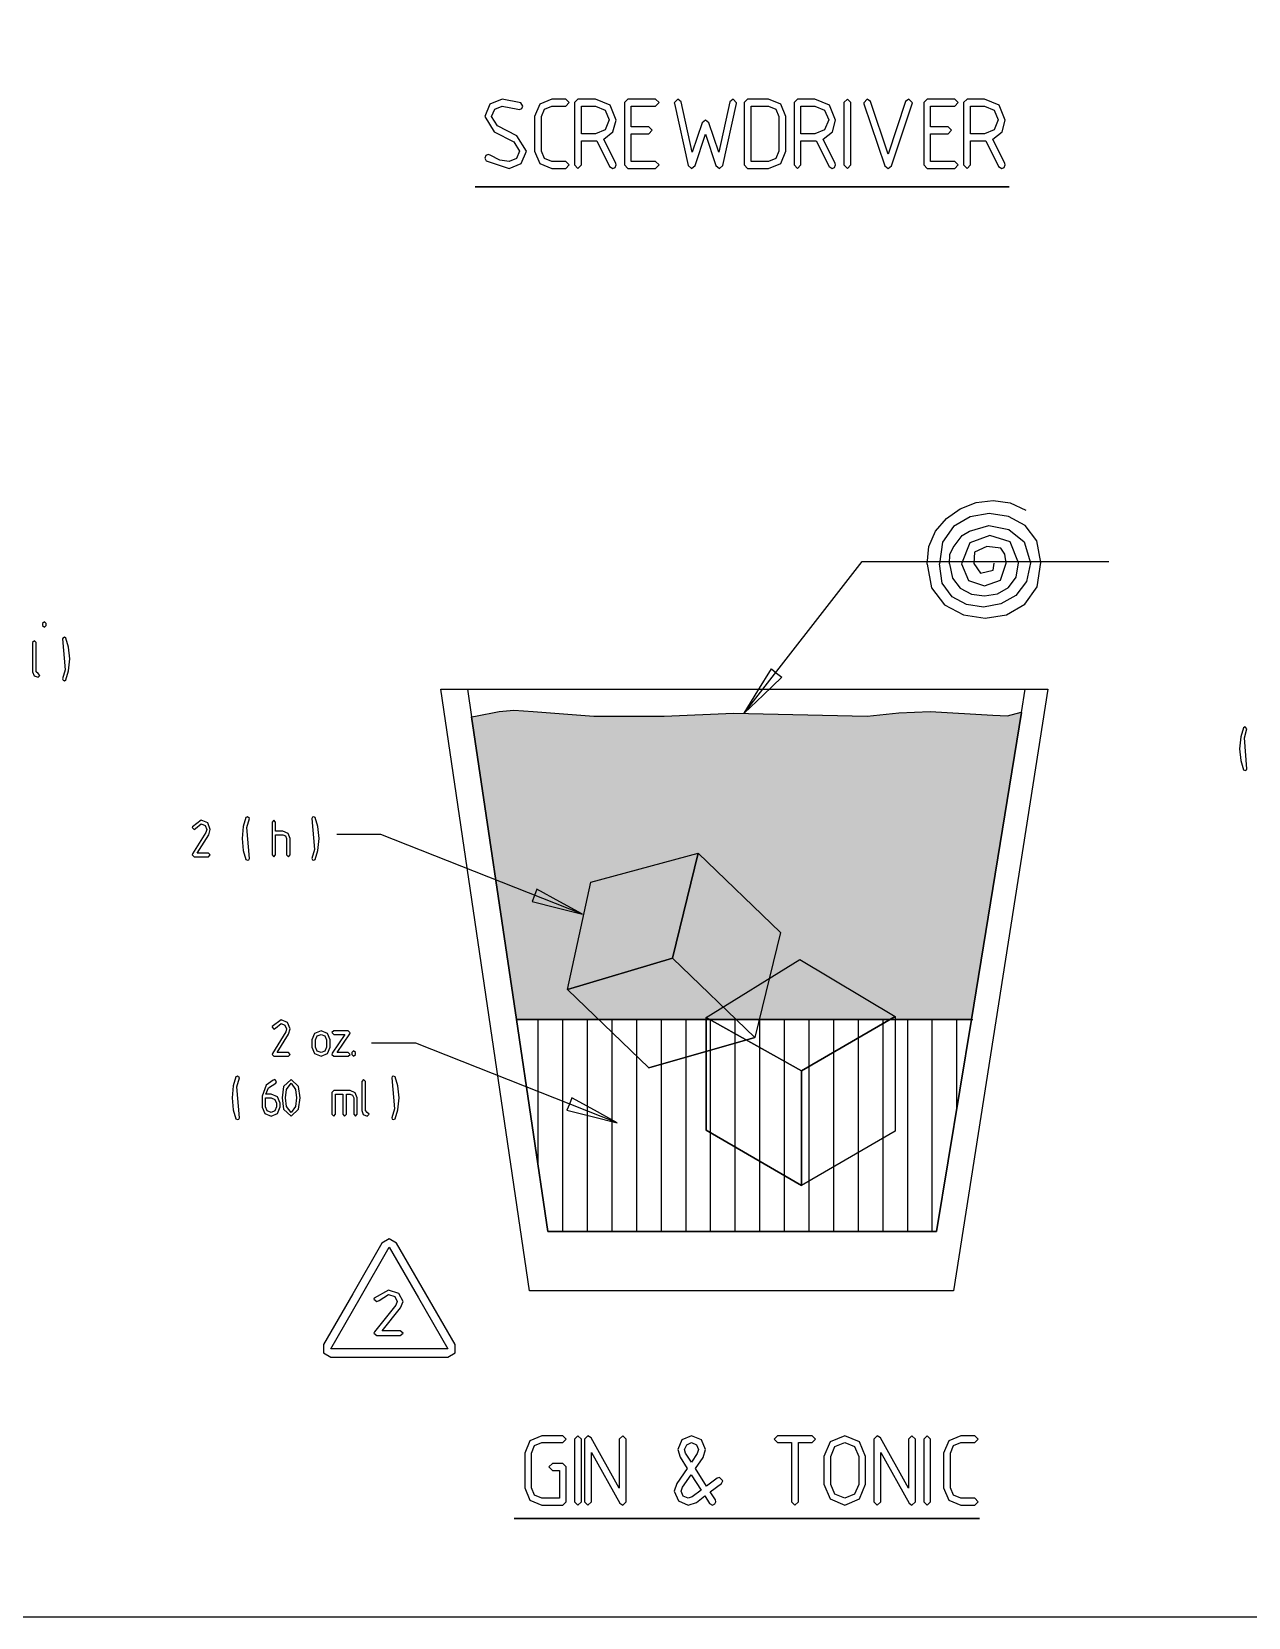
# Model space of a CAD drawing. Header units: metres. Extents: x 0 to 16.5, y 0 to 11.5.
# Drawn here: x 1.698 to 3.392, y 0.01 to 2.218 of the extents above; entities that cross this region are included whole.
import ezdxf

# ---------------------------------------------------------------- set-up
doc = ezdxf.new("R2010")
doc.units = ezdxf.units.M
doc.layers.add('gin', color=101, linetype='Continuous')
doc.layers.add('tonic', color=63, linetype='Continuous')

msp = doc.modelspace()

# ---------------------------------------------------------------- hatches: boundary and pattern name
h = msp.add_hatch()
h.set_pattern_fill('AR-CONC', color=256, scale=0.0007, style=0)
h.set_pattern_definition([(50, (2.31049, 0.84261), (0.1275293, -0.0111574), [0.013335, -0.146685]), (355, (2.31049, 0.84261), (-0.02467, 0.1337397), [0.010668, -0.117348]), (100.451, (2.32112, 0.84168), (0.1028598, 0.1225817), [0.011333, -0.124663]), (46.1842, (2.31049, 0.87817), (0.1897553, -0.0294296), [0.0200025, -0.2200275]), (96.6356, (2.3263, 0.87572), (0.166183, 0.173198), [0.0169995, -0.1869945]), (351.184, (2.31049, 0.87817), (0.1661832, 0.1731976), [0.016002, -0.176022]), (21, (2.32827, 0.86928), (0.1061304, -0.0715859), [0.013335, -0.146685]), (326, (2.32827, 0.86928), (0.0432614, 0.1289316), [0.010668, -0.117348]), (71.4514, (2.33711, 0.86332), (0.1493915, 0.057346), [0.011333, -0.124663]), (37.5, (2.31049, 0.84261), (0.00216202, 0.05918853), [0, -0.1159256, 0, -0.119126, 0, -0.1177925]), (7.5, (2.31049, 0.84261), (0.04677376, 0.0701264), [0, -0.0679196, 0, -0.1132586, 0, -0.0448945]), (327.5, (2.27084, 0.84261), (0.09491342, -0.00401012), [0, -0.04445, 0, -0.138684, 0, -0.184023]), (317.5, (2.25306, 0.84261), (0.1036904, 0.01779854), [0, -0.057785, 0, -0.0921004, 0, -0.130683])])
h.paths.add_polyline_path([(13.8208, 3.7266), (13.4233, 3.7266), (13.4233, 3.5566), (13.8208, 3.5566)])
h.paths.add_polyline_path([(3.0762, 1.2703), (3.0756, 1.2705), (3.0569, 1.2658), (3.0362, 1.2666), (2.949, 1.2715), (2.9053, 1.2699), (2.8613, 1.2652), (2.6755, 1.2691), (2.5787, 1.265), (2.481, 1.2652), (2.3964, 1.2718), (2.383, 1.2726), (2.3695, 1.2734), (2.3492, 1.2718), (2.3159, 1.2652), (2.3105, 1.2644), (2.373, 0.8426), (2.4879, 0.8426), (2.4444, 0.8844), (2.4768, 1.0338), (2.6259, 1.0745), (2.5902, 0.9283), (2.6609, 0.8602), (2.7675, 0.9261), (2.9002, 0.847), (2.9002, 0.8426), (3.0065, 0.8426)])
h.paths.add_polyline_path([(2.4649, 0.9893), (2.4299, 0.9981), (2.3948, 1.0069), (2.3983, 1.0156), (2.4017, 1.0242), (2.4333, 1.0068)], flags=16)
edge = h.paths.add_edge_path()
edge.add_line((7.1649, 3.5007), (7.1955, 3.5073))
edge.add_line((7.1955, 3.5073), (7.2142, 3.5089))
edge.add_line((7.2142, 3.5089), (7.2267, 3.5081))
edge.add_line((7.2267, 3.5081), (7.239, 3.5073))
edge.add_line((7.239, 3.5073), (7.3169, 3.5007))
edge.add_line((7.3169, 3.5007), (7.4069, 3.5006))
edge.add_line((7.4069, 3.5006), (7.496, 3.5047))
edge.add_line((7.496, 3.5047), (7.667, 3.5007))
edge.add_line((7.667, 3.5007), (7.7075, 3.5054))
edge.add_line((7.7075, 3.5054), (7.7479, 3.507))
edge.add_line((7.7479, 3.507), (7.8282, 3.5021))
edge.add_line((7.8282, 3.5021), (7.8461, 3.5014))
edge.add_line((7.8461, 3.5014), (7.8629, 3.5051))
edge.add_line((7.8629, 3.5051), (7.8643, 3.5061))
at = {"layer": 'gin'}
h = msp.add_hatch(dxfattribs=at)
h.set_pattern_fill('LINE', color=256, scale=0.0108, angle=90, style=0)
h.set_pattern_definition([(90, (12.450405, 16.898105), (-0.03429, 2e-18), [])])
h.paths.add_polyline_path([(9.2467, 10.5488), (9.2454, 10.5497), (9.2189, 10.5466), (9.1918, 10.547), (9.1027, 10.5524), (9.0254, 10.5483), (8.9564, 10.5511), (8.9564, 10.3959), (9.1243, 10.3959), (9.1606, 10.4412), (9.1301, 10.4554), (9.1262, 10.4469), (9.0957, 10.4663), (9.0652, 10.4856), (9.0997, 10.4748), (9.1341, 10.4639), (9.1301, 10.4554), (9.1606, 10.4412)])
h.paths.add_polyline_path([(9.1341, 10.4639), (9.0997, 10.4748), (9.0652, 10.4856), (9.1301, 10.4554), (9.1302, 10.4554)], flags=17)
h.paths.add_polyline_path([(9.0652, 10.4856), (9.0957, 10.4663), (9.1262, 10.4469), (9.1301, 10.4554)], flags=17)
h.paths.add_polyline_path([(4.3688, 5.6494), (3.952, 5.6494), (4.0589, 5.5143), (4.0731, 5.5186), (4.1077, 5.529), (4.077, 5.5101), (4.067, 5.504), (4.1591, 5.3876)])
h.paths.add_polyline_path([(4.077, 5.5101), (4.1077, 5.529), (4.0631, 5.509), (4.067, 5.504)], flags=17)
h.paths.add_polyline_path([(4.1077, 5.529), (4.0731, 5.5186), (4.0589, 5.5143), (4.0631, 5.509)], flags=17)
h.paths.add_polyline_path([(2.6374, 0.6888), (2.6374, 0.7983), (2.5575, 0.7756), (2.4879, 0.8426), (2.373, 0.8426), (2.4168, 0.5475), (2.9581, 0.5475), (3.0065, 0.8426), (2.9002, 0.8426), (2.9002, 0.6873), (2.7701, 0.6115)])
h.paths.add_polyline_path([(2.5134, 0.6987), (2.4784, 0.7076), (2.4434, 0.7164), (2.4468, 0.725), (2.4503, 0.7337), (2.4818, 0.7163)], flags=16)
h.paths.add_polyline_path([(2.7701, 0.7712), (2.6934, 0.8143), (2.6374, 0.7983), (2.6374, 0.6888), (2.7701, 0.6115)], flags=17)
h.paths.add_polyline_path([(2.9002, 0.8426), (2.8928, 0.8426), (2.7701, 0.7712), (2.7701, 0.6115), (2.9002, 0.6873)], flags=17)
h.paths.add_polyline_path([(2.8928, 0.8426), (2.7112, 0.8426), (2.7051, 0.8176), (2.6934, 0.8143), (2.7701, 0.7712)], flags=17)
h.paths.add_polyline_path([(2.6374, 0.8426), (2.4879, 0.8426), (2.5575, 0.7756), (2.6374, 0.7983)], flags=17)
h.paths.add_polyline_path([(2.6429, 0.8426), (2.6374, 0.8426), (2.6374, 0.7983), (2.6934, 0.8143)])
h.paths.add_polyline_path([(2.6792, 0.8426), (2.6429, 0.8426), (2.6934, 0.8143), (2.7051, 0.8176)], flags=17)
h.paths.add_polyline_path([(2.7112, 0.8426), (2.6792, 0.8426), (2.7051, 0.8176)])
h.paths.add_polyline_path([(2.4468, 0.7251), (2.4434, 0.7164), (2.4784, 0.7076), (2.5134, 0.6987)], flags=0)
h.paths.add_polyline_path([(2.4503, 0.7337), (2.4468, 0.7251), (2.5134, 0.6987), (2.4818, 0.7163)], flags=0)
h.paths.add_polyline_path([(8.1337, 8.0495), (8.1329, 8.0501), (7.6881, 8.0501), (7.6846, 8.0473), (7.8374, 7.8542), (7.8409, 7.8552), (7.838, 7.8535), (7.907, 7.7664), (8.0605, 7.9581), (8.0564, 7.9682), (8.043, 8.0017), (8.0646, 7.9728), (8.0683, 7.9678)])
h.paths.add_polyline_path([(7.9844, 7.9679), (7.9805, 7.9505), (7.9751, 7.9348), (7.975, 7.9118), (7.9777, 7.8897), (7.9773, 7.8685), (7.9677, 7.848), (7.9502, 7.8331), (7.9294, 7.8258), (7.9067, 7.8254), (7.8837, 7.8312), (7.8621, 7.8425), (7.8433, 7.8587), (7.829, 7.879), (7.8207, 7.9028), (7.8256, 7.9366), (7.8398, 7.9622), (7.8708, 7.9806), (7.9085, 7.9837), (7.9479, 7.9774)], flags=0)
h.paths.add_polyline_path([(7.975, 7.9118), (7.9751, 7.9348), (7.9805, 7.9505), (7.9844, 7.9679), (7.9479, 7.9774), (7.9085, 7.9837), (7.8708, 7.9806), (7.8398, 7.9622), (7.8256, 7.9366), (7.8207, 7.9028), (7.829, 7.879), (7.8433, 7.8587), (7.8621, 7.8425), (7.8837, 7.8312), (7.9067, 7.8254), (7.9294, 7.8258), (7.9502, 7.8331), (7.9677, 7.848), (7.9773, 7.8685), (7.9777, 7.8897)], flags=16)
h.paths.add_polyline_path([(8.0646, 7.9728), (8.043, 8.0017), (8.0646, 7.9632), (8.0683, 7.9678)], flags=17)
h.paths.add_polyline_path([(8.043, 8.0017), (8.0564, 7.9682), (8.0605, 7.9581), (8.0646, 7.9632)], flags=17)
h.paths.add_polyline_path([(6.777, 8.0501), (6.3251, 8.0501), (6.4551, 7.8859), (6.464, 7.89), (6.4566, 7.8839), (6.5497, 7.7664), (6.7151, 7.9728), (6.7149, 7.9735), (6.7013, 8.0069), (6.7212, 7.9804)])
h.paths.add_polyline_path([(6.4971, 7.9786), (6.534, 8.0036), (6.5763, 8.0179), (6.616, 8.0192), (6.6486, 8.0081), (6.67, 7.9852), (6.6753, 7.9545), (6.6644, 7.9217), (6.6394, 7.8909), (6.6025, 7.8658), (6.5602, 7.8516), (6.5205, 7.8503), (6.4878, 7.8614), (6.4665, 7.8842), (6.4612, 7.915), (6.4721, 7.9478)], flags=16)
h.paths.add_polyline_path([(6.6753, 7.9545), (6.67, 7.9852), (6.6486, 8.0081), (6.616, 8.0192), (6.5763, 8.0179), (6.534, 8.0036), (6.4971, 7.9786), (6.4721, 7.9478), (6.4643, 7.9243), (6.4899, 7.9231), (6.5086, 7.9075), (6.513, 7.8834), (6.4981, 7.8579), (6.5205, 7.8503), (6.5602, 7.8516), (6.6025, 7.8658), (6.6394, 7.8909), (6.6644, 7.9217)], flags=0)
h.paths.add_polyline_path([(6.513, 7.8834), (6.5086, 7.9075), (6.4899, 7.9231), (6.4643, 7.9243), (6.4612, 7.915), (6.4665, 7.8842), (6.4878, 7.8614), (6.4981, 7.8579)], flags=0)
h.paths.add_polyline_path([(6.7013, 8.0069), (6.7149, 7.9735), (6.7151, 7.9728), (6.7183, 7.9768)], flags=17)
h.paths.add_polyline_path([(6.7013, 8.0069), (6.7183, 7.9768), (6.7212, 7.9804)], flags=17)
h.paths.add_polyline_path([(6.464, 7.89), (6.4558, 7.885), (6.4566, 7.8839)], flags=17)
h.paths.add_polyline_path([(6.464, 7.89), (6.4551, 7.8859), (6.4558, 7.885)], flags=17)
h.paths.add_polyline_path([(6.1888, 3.2506), (5.667, 3.2506), (5.667, 3.2277), (5.847, 3.1554), (5.8504, 3.1637), (5.8819, 3.1462), (5.9135, 3.1287), (5.8785, 3.1375), (5.8435, 3.1464), (5.847, 3.1554), (5.667, 3.2277), (5.667, 3.1219), (5.6709, 3.1204), (5.6743, 3.129), (5.7059, 3.1115), (5.7375, 3.094), (5.7025, 3.1028), (5.667, 3.1118), (5.667, 3.0414), (5.8293, 3.0414), (5.944, 3.1455), (6.0966, 3.0989), (6.1101, 3.0414), (6.1888, 3.0414)])
h.paths.add_polyline_path([(6.0966, 3.0989), (5.944, 3.1455), (5.9685, 3.0414), (6.1101, 3.0414)], flags=17)
h.paths.add_polyline_path([(5.944, 3.1455), (5.8295, 3.0417), (5.8296, 3.0414), (5.9685, 3.0414)], flags=17)
h.paths.add_polyline_path([(5.8504, 3.1637), (5.847, 3.1554), (5.9135, 3.1287), (5.8819, 3.1462)], flags=17)
h.paths.add_polyline_path([(5.847, 3.1554), (5.8469, 3.1551), (5.8435, 3.1464), (5.8785, 3.1375), (5.9135, 3.1287)], flags=17)
h.paths.add_polyline_path([(5.6743, 3.129), (5.6709, 3.1204), (5.7375, 3.094), (5.7059, 3.1115)], flags=17)
h.paths.add_polyline_path([(5.6709, 3.1204), (5.6709, 3.1203), (5.6674, 3.1117), (5.7025, 3.1028), (5.7375, 3.094)], flags=17)
h.paths.add_polyline_path([(2.9308, 5.233), (2.3311, 5.233), (2.347, 4.985), (2.3678, 4.9906), (2.3676, 4.9914), (2.3652, 5.0004), (2.4011, 5.0049), (2.437, 5.0093), (2.4034, 4.9958), (2.3699, 4.9824), (2.3678, 4.9906), (2.347, 4.985), (2.3567, 4.834), (2.4091, 4.834), (2.4133, 4.8587), (2.4241, 4.8846), (2.4597, 4.8917), (2.4901, 4.9085), (2.5186, 4.9299), (2.5484, 4.9504), (2.5593, 4.9667), (2.5688, 4.9838), (2.6223, 5.0149), (2.67, 4.9967), (2.7075, 4.9611), (2.7492, 4.9531), (2.7651, 4.9307), (2.7824, 4.9095), (2.8033, 4.8935), (2.8305, 4.8864), (2.8502, 4.862), (2.8612, 4.834), (2.8994, 4.834), (2.9097, 4.9648), (2.8579, 4.9415), (2.8617, 4.933), (2.8271, 4.9225), (2.7925, 4.9121), (2.8232, 4.931), (2.854, 4.95), (2.8579, 4.9415), (2.9097, 4.9648)])
h.paths.add_polyline_path([(2.7651, 4.9307), (2.7492, 4.9531), (2.7075, 4.9611), (2.67, 4.9967), (2.6223, 5.0149), (2.5688, 4.9838), (2.5593, 4.9667), (2.5484, 4.9504), (2.5186, 4.9299), (2.4901, 4.9085), (2.4597, 4.8917), (2.4241, 4.8846), (2.4133, 4.8587), (2.4091, 4.834), (2.8612, 4.834), (2.8502, 4.862), (2.8305, 4.8864), (2.8033, 4.8935), (2.7824, 4.9095)], flags=17)
h.paths.add_polyline_path([(2.437, 5.0093), (2.3678, 4.9906), (2.3699, 4.9824), (2.4034, 4.9958)], flags=17)
h.paths.add_polyline_path([(2.437, 5.0093), (2.4011, 5.0049), (2.3652, 5.0004), (2.3676, 4.9914), (2.3678, 4.9906)], flags=17)
h.paths.add_polyline_path([(2.8617, 4.933), (2.8579, 4.9415), (2.7925, 4.9121), (2.8271, 4.9225)], flags=16)
h.paths.add_polyline_path([(2.8579, 4.9415), (2.854, 4.95), (2.8232, 4.931), (2.7925, 4.9121), (2.8271, 4.9225), (2.8617, 4.933)], flags=17)
h.paths.add_polyline_path([(1.0029, 2.5299), (1.0029, 2.6527), (0.9268, 2.629), (0.8362, 2.7119), (0.7613, 2.7119), (0.7703, 2.5724), (0.7834, 2.5672), (0.7868, 2.5758), (0.8184, 2.5583), (0.85, 2.5408), (0.815, 2.5496), (0.7799, 2.5585), (0.7834, 2.5672), (0.7703, 2.5724), (0.7814, 2.4001), (1.3242, 2.4001), (1.3486, 2.7119), (1.2257, 2.7119), (1.2657, 2.688), (1.2657, 2.5285), (1.1356, 2.4527)])
h.paths.add_polyline_path([(1.0029, 2.6868), (1.0371, 2.7079), (1.0327, 2.7119), (0.8362, 2.7119), (0.9268, 2.629), (1.0029, 2.6527)], flags=17)
h.paths.add_polyline_path([(1.1356, 2.6122), (1.0419, 2.6649), (1.0029, 2.6527), (1.0029, 2.5299), (1.1356, 2.4527)], flags=17)
h.paths.add_polyline_path([(1.2657, 2.688), (1.2257, 2.7119), (1.0814, 2.7119), (1.0734, 2.6747), (1.0419, 2.6649), (1.1356, 2.6122)], flags=17)
h.paths.add_polyline_path([(1.2657, 2.5285), (1.2657, 2.688), (1.1356, 2.6122), (1.1356, 2.4527)], flags=17)
h.paths.add_polyline_path([(1.0371, 2.7079), (1.0029, 2.6868), (1.0419, 2.6649), (1.0734, 2.6747)], flags=17)
h.paths.add_polyline_path([(1.0419, 2.6649), (1.0029, 2.6868), (1.0029, 2.6527)], flags=17)
h.paths.add_polyline_path([(1.0814, 2.7119), (1.0436, 2.7119), (1.0371, 2.7079), (1.0734, 2.6747)], flags=17)
h.paths.add_polyline_path([(1.0436, 2.7119), (1.0327, 2.7119), (1.0371, 2.7079)], flags=17)
h.paths.add_polyline_path([(0.7834, 2.5672), (0.7834, 2.5672), (0.7799, 2.5585), (0.815, 2.5496), (0.85, 2.5408)], flags=17)
h.paths.add_polyline_path([(0.7868, 2.5758), (0.7834, 2.5672), (0.85, 2.5408), (0.8184, 2.5583)], flags=17)
h.paths.add_polyline_path([(3.0897, 10.0084), (3.0495, 10.0084), (2.9502, 9.9178), (2.8682, 9.9436), (2.8682, 9.8151), (2.7381, 9.7393), (2.6054, 9.8165), (2.6054, 9.8579), (2.6027, 9.8597), (2.6054, 9.8628), (2.6054, 9.8696), (2.568, 9.9018), (2.568, 9.7714), (2.7441, 9.6922), (2.7479, 9.7007), (2.7787, 9.6817), (2.796, 9.6711), (2.8175, 9.6835), (2.8523, 9.6702), (2.8597, 9.6631), (3.0897, 9.6631)])
h.paths.add_polyline_path([(2.8682, 9.9436), (2.8336, 9.9545), (2.7381, 9.8989), (2.7381, 9.7393), (2.8682, 9.8151)], flags=17)
h.paths.add_polyline_path([(2.7381, 9.8989), (2.6054, 9.9735), (2.6054, 9.8696), (2.6087, 9.8667), (2.6148, 9.8737), (2.6389, 9.8469), (2.663, 9.82), (2.6328, 9.8398), (2.6054, 9.8579), (2.6054, 9.8165), (2.7381, 9.7393)], flags=17)
h.paths.add_polyline_path([(2.8336, 9.9545), (2.8005, 9.965), (2.7895, 10.0084), (2.6619, 10.0084), (2.6054, 9.9735), (2.7381, 9.8989)], flags=17)
h.paths.add_polyline_path([(3.0495, 10.0084), (2.8467, 10.0084), (2.8331, 9.9956), (2.8682, 9.9747), (2.8682, 9.9436), (2.9502, 9.9178)], flags=17)
h.paths.add_polyline_path([(2.8682, 9.9747), (2.8331, 9.9956), (2.8005, 9.965), (2.8336, 9.9545)], flags=17)
h.paths.add_polyline_path([(2.8467, 10.0084), (2.8117, 10.0084), (2.8331, 9.9956)], flags=17)
h.paths.add_polyline_path([(2.8331, 9.9956), (2.8117, 10.0084), (2.7895, 10.0084), (2.8005, 9.965)], flags=16)
h.paths.add_polyline_path([(2.8175, 9.6835), (2.796, 9.6711), (2.8089, 9.6631), (2.8597, 9.6631), (2.8523, 9.6702)], flags=17)
h.paths.add_polyline_path([(2.7748, 9.6732), (2.7403, 9.6837), (2.7441, 9.6922), (2.568, 9.7714), (2.568, 9.6631), (2.7824, 9.6631), (2.7913, 9.6683)], flags=17)
h.paths.add_polyline_path([(2.7441, 9.6922), (2.7403, 9.6837), (2.7748, 9.6732), (2.7913, 9.6683), (2.7939, 9.6698)], flags=16)
h.paths.add_polyline_path([(2.7479, 9.7007), (2.7441, 9.6922), (2.7403, 9.6837), (2.7748, 9.6732), (2.8083, 9.6631), (2.8089, 9.6631), (2.7787, 9.6817)], flags=17)
h.paths.add_polyline_path([(2.7939, 9.6698), (2.7913, 9.6683), (2.8083, 9.6631), (2.8087, 9.6631)], flags=16)
h.paths.add_polyline_path([(2.796, 9.6711), (2.7939, 9.6698), (2.8087, 9.6631), (2.8089, 9.6631)], flags=16)
h.paths.add_polyline_path([(2.6087, 9.8667), (2.6054, 9.8628), (2.6054, 9.8579), (2.6328, 9.8398), (2.663, 9.82)], flags=0)
h.paths.add_polyline_path([(2.6148, 9.8737), (2.6087, 9.8668), (2.6054, 9.8628), (2.6054, 9.8579), (2.6328, 9.8398), (2.663, 9.82), (2.6389, 9.8469)], flags=16)
h.paths.add_polyline_path([(2.6054, 9.9735), (2.6619, 10.0084), (2.568, 10.0084), (2.568, 9.9018), (2.6054, 9.8696)], flags=17)
h.paths.add_polyline_path([(13.8208, 6.5824), (13.4233, 6.5824), (13.4233, 6.4124), (13.8208, 6.4124)])
h.paths.add_polyline_path([(3.6743, 7.4707), (3.6743, 7.5841), (3.5907, 7.5621), (3.4799, 7.6732), (3.4976, 7.7476), (3.4403, 7.7476), (3.4403, 7.7228), (3.4442, 7.7215), (3.4783, 7.7099), (3.4423, 7.7124), (3.4403, 7.7125), (3.4403, 7.5157), (3.483, 7.4988), (3.4865, 7.5074), (3.5181, 7.49), (3.5496, 7.4724), (3.5147, 7.4813), (3.4796, 7.4901), (3.483, 7.4988), (3.4403, 7.5157), (3.4403, 7.334), (3.5546, 7.3109), (3.5564, 7.3199), (3.5906, 7.3083), (3.6248, 7.2967), (3.5888, 7.2992), (3.5527, 7.3017), (3.5545, 7.3109), (3.4403, 7.334), (3.4403, 7.2134), (3.5396, 7.2134), (3.5426, 7.2313), (3.5505, 7.2501), (3.5764, 7.2552), (3.5985, 7.2675), (3.6192, 7.283), (3.641, 7.298), (3.6559, 7.3223), (3.6948, 7.3449), (3.7295, 7.3317), (3.7568, 7.3058), (3.7872, 7.2999), (3.7988, 7.2836), (3.8114, 7.2682), (3.8267, 7.2566), (3.8465, 7.2514), (3.8608, 7.2337), (3.8688, 7.2134), (3.962, 7.2134), (3.962, 7.7476), (3.7781, 7.7476), (3.7603, 7.6807), (3.8044, 7.708), (3.9372, 7.6288), (3.9372, 7.4693), (3.8071, 7.3935)])
h.paths.add_polyline_path([(3.8071, 7.5531), (3.7271, 7.598), (3.6743, 7.5841), (3.6743, 7.4707), (3.8071, 7.3935)], flags=17)
h.paths.add_polyline_path([(3.9372, 7.6288), (3.8071, 7.5531), (3.8071, 7.3935), (3.9372, 7.4693)], flags=17)
h.paths.add_polyline_path([(3.8044, 7.708), (3.7603, 7.6807), (3.7392, 7.6011), (3.7271, 7.598), (3.8071, 7.5531), (3.9372, 7.6288)], flags=17)
h.paths.add_polyline_path([(3.7603, 7.6807), (3.6981, 7.6423), (3.7392, 7.6011)], flags=17)
h.paths.add_polyline_path([(3.7778, 7.7466), (3.7769, 7.7476), (3.6354, 7.7476), (3.6265, 7.7141), (3.6981, 7.6423), (3.7603, 7.6807)], flags=17)
h.paths.add_polyline_path([(3.6981, 7.6423), (3.6265, 7.7141), (3.4799, 7.6732), (3.5907, 7.5621), (3.6743, 7.5841), (3.6743, 7.6276)], flags=17)
h.paths.add_polyline_path([(3.6265, 7.7141), (3.6354, 7.7476), (3.4976, 7.7476), (3.4799, 7.6732)], flags=17)
h.paths.add_polyline_path([(3.6981, 7.6423), (3.6743, 7.6276), (3.7271, 7.598), (3.7392, 7.6011)], flags=17)
h.paths.add_polyline_path([(3.6743, 7.6276), (3.6743, 7.5841), (3.7271, 7.598)], flags=17)
h.paths.add_polyline_path([(3.8608, 7.2337), (3.8465, 7.2514), (3.8267, 7.2566), (3.8114, 7.2682), (3.7988, 7.2836), (3.7872, 7.2999), (3.7568, 7.3058), (3.7295, 7.3317), (3.6948, 7.3449), (3.6559, 7.3223), (3.641, 7.298), (3.6192, 7.283), (3.5985, 7.2675), (3.5764, 7.2552), (3.5505, 7.2501), (3.5426, 7.2313), (3.5396, 7.2134), (3.8688, 7.2134)], flags=17)
h.paths.add_polyline_path([(3.5546, 7.3109), (3.5545, 7.3108), (3.5527, 7.3017), (3.5888, 7.2992), (3.6248, 7.2967)], flags=16)
h.paths.add_polyline_path([(3.5564, 7.3199), (3.5546, 7.3109), (3.6248, 7.2967), (3.5906, 7.3083)], flags=16)
h.paths.add_polyline_path([(3.4865, 7.5074), (3.483, 7.4988), (3.4796, 7.4901), (3.5147, 7.4813), (3.5496, 7.4724), (3.5181, 7.49)], flags=17)
h.paths.add_polyline_path([(3.4442, 7.7215), (3.4403, 7.7228), (3.4403, 7.7175), (3.4783, 7.7099)], flags=17)
h.paths.add_polyline_path([(3.4403, 7.7175), (3.4403, 7.7125), (3.4423, 7.7124), (3.4783, 7.7099)], flags=17)
at = {"layer": 'tonic'}
h = msp.add_hatch(dxfattribs=at)
h.set_pattern_fill('TRIANG', color=256, scale=0.01, angle=135, style=0)
h.set_pattern_definition([(195, (15.931805, 4.46975), (-0.0246525, -0.0920044), [0.047625, -0.047625]), (255, (15.931805, 4.46975), (0.0673519, -0.0673519), [0.047625, -0.047625]), (135, (15.91948, 4.42374), (-0.0920044, -0.0246525), [0.047625, -0.047625])])
h.paths.add_polyline_path([(13.8208, 3.7266), (13.4233, 3.7266), (13.4233, 3.5566), (13.8208, 3.5566)])
h.paths.add_polyline_path([(3.0762, 1.2703), (3.0756, 1.2705), (3.0569, 1.2658), (3.0362, 1.2666), (2.949, 1.2715), (2.9053, 1.2699), (2.8613, 1.2652), (2.6755, 1.2691), (2.5787, 1.265), (2.481, 1.2652), (2.3964, 1.2718), (2.383, 1.2726), (2.3695, 1.2734), (2.3492, 1.2718), (2.3159, 1.2652), (2.3105, 1.2644), (2.373, 0.8426), (2.4879, 0.8426), (2.4444, 0.8844), (2.4768, 1.0338), (2.6259, 1.0745), (2.5902, 0.9283), (2.6609, 0.8602), (2.7675, 0.9261), (2.9002, 0.847), (2.9002, 0.8426), (3.0065, 0.8426)])
h.paths.add_polyline_path([(2.4649, 0.9893), (2.4299, 0.9981), (2.3948, 1.0069), (2.3983, 1.0156), (2.4017, 1.0242), (2.4333, 1.0068)], flags=16)
h.paths.add_polyline_path([(2.6259, 1.0745), (2.4768, 1.0338), (2.4444, 0.8844), (2.5902, 0.9283)], flags=17)
h.paths.add_polyline_path([(2.5902, 0.9283), (2.4444, 0.8844), (2.4879, 0.8426), (2.6374, 0.8426), (2.6374, 0.8457), (2.6609, 0.8602)], flags=17)
h.paths.add_polyline_path([(2.6609, 0.8602), (2.6374, 0.8457), (2.6429, 0.8426), (2.6792, 0.8426)], flags=17)
h.paths.add_polyline_path([(2.7252, 0.9), (2.6609, 0.8602), (2.6792, 0.8426), (2.7112, 0.8426)], flags=17)
h.paths.add_polyline_path([(2.7675, 0.9261), (2.7252, 0.9), (2.7112, 0.8426), (2.8928, 0.8426), (2.9002, 0.847)], flags=17)
h.paths.add_polyline_path([(2.3983, 1.0156), (2.3948, 1.0069), (2.4299, 0.9981), (2.4649, 0.9893)], flags=0)
h.paths.add_polyline_path([(2.4017, 1.0242), (2.3983, 1.0156), (2.4649, 0.9893), (2.4333, 1.0068)], flags=0)
edge = h.paths.add_edge_path()
edge.add_line((7.8114, 2.8493), (7.8629, 3.5051))
edge.add_line((7.8629, 3.5051), (7.8651, 3.5332))
edge.add_line((7.2046, 2.8492), (7.8114, 2.8492))
edge.add_line((7.8114, 2.8492), (7.8116, 2.8492))
edge.add_line((7.1607, 3.5332), (7.1628, 3.5005))
edge.add_line((7.1628, 3.5005), (7.2046, 2.8492))
edge.add_line((7.1649, 3.5007), (7.1955, 3.5073))
edge.add_line((7.1955, 3.5073), (7.2142, 3.5089))
edge.add_line((7.2142, 3.5089), (7.2267, 3.5081))
edge.add_line((7.2267, 3.5081), (7.239, 3.5073))
edge.add_line((7.239, 3.5073), (7.3169, 3.5007))
edge.add_line((7.3169, 3.5007), (7.4069, 3.5006))
edge.add_line((7.4069, 3.5006), (7.496, 3.5047))
edge.add_line((7.496, 3.5047), (7.667, 3.5007))
edge.add_line((7.667, 3.5007), (7.7075, 3.5054))
edge.add_line((7.7075, 3.5054), (7.7479, 3.507))
edge.add_line((7.7479, 3.507), (7.8282, 3.5021))
edge.add_line((7.8282, 3.5021), (7.8461, 3.5014))
edge.add_line((7.8461, 3.5014), (7.8629, 3.5051))
edge.add_line((7.8629, 3.5051), (7.8643, 3.5061))

# ---------------------------------------------------------------- linework, layer by layer
for points in [[(0.0104, 11.5461), (16.5118, 11.5461), (16.5118, 0.0104), (0.0104, 0.0104), (0.0104, 11.5461)], [(2.3736, 2.0732), (2.3465, 2.0871), (2.3386, 2.1002), (2.3428, 2.1103), (2.3531, 2.1147), (2.3752, 2.1102), (2.3772, 2.1098), (2.3806, 2.1111), (2.3821, 2.1145), (2.3791, 2.119), (2.3531, 2.1242), (2.336, 2.1172), (2.329, 2.1002), (2.342, 2.0786), (2.3693, 2.0647), (2.3773, 2.0519), (2.3731, 2.0416), (2.3628, 2.0373), (2.3499, 2.0394), (2.3366, 2.0462), (2.3338, 2.0471), (2.3305, 2.0456), (2.329, 2.0423), (2.3311, 2.0383), (2.3628, 2.0278), (2.3799, 2.0348), (2.3869, 2.0519), (2.3736, 2.0732)], [(2.4225, 2.1242), (2.4055, 2.1172), (2.3984, 2.1002), (2.3984, 2.0519), (2.4055, 2.0348), (2.4225, 2.0278), (2.4419, 2.0278), (2.4466, 2.0326), (2.4419, 2.0373), (2.4225, 2.0373), (2.4122, 2.0416), (2.408, 2.0519), (2.408, 2.1002), (2.4122, 2.1105), (2.4225, 2.1147), (2.4419, 2.1147), (2.4466, 2.1195), (2.4419, 2.1242), (2.4225, 2.1242)], [(2.5119, 2.0952), (2.5035, 2.1159), (2.483, 2.1242), (2.4588, 2.1242), (2.454, 2.1195), (2.454, 2.0326), (2.4588, 2.0278), (2.4636, 2.0326), (2.4636, 2.0663), (2.483, 2.0663), (2.4848, 2.0663), (2.5028, 2.0305), (2.5071, 2.0278), (2.5104, 2.0293), (2.5119, 2.0326), (2.5113, 2.0348), (2.4946, 2.0685), (2.5075, 2.0787), (2.5119, 2.0952)], [(2.5283, 2.0278), (2.5669, 2.0278), (2.5716, 2.0326), (2.5669, 2.0373), (2.533, 2.0373), (2.533, 2.0761), (2.5573, 2.0761), (2.5621, 2.0809), (2.5573, 2.0857), (2.533, 2.0857), (2.533, 2.1147), (2.5669, 2.1147), (2.5716, 2.1195), (2.5669, 2.1242), (2.5283, 2.1242), (2.5234, 2.1195), (2.5234, 2.0326), (2.5283, 2.0278)], [(2.6411, 2.0912), (2.6363, 2.0952), (2.6315, 2.0912), (2.6179, 2.0505), (2.6023, 2.1204), (2.5977, 2.1242), (2.5929, 2.1193), (2.593, 2.1183), (2.6122, 2.032), (2.617, 2.0278), (2.6218, 2.032), (2.6363, 2.0754), (2.6508, 2.032), (2.6556, 2.0278), (2.6604, 2.0318), (2.6795, 2.1183), (2.6796, 2.1193), (2.6749, 2.1242), (2.6702, 2.1204), (2.6547, 2.0505), (2.6411, 2.0912)], [(2.6901, 2.0326), (2.6949, 2.0278), (2.724, 2.0278), (2.741, 2.0348), (2.748, 2.0519), (2.748, 2.1002), (2.741, 2.1172), (2.724, 2.1242), (2.6949, 2.1242), (2.6901, 2.1195), (2.6901, 2.0326)], [(2.8174, 2.0952), (2.8091, 2.1159), (2.7886, 2.1242), (2.7644, 2.1242), (2.7596, 2.1195), (2.7596, 2.0326), (2.7644, 2.0278), (2.7691, 2.0326), (2.7691, 2.0663), (2.7886, 2.0663), (2.7904, 2.0663), (2.8083, 2.0305), (2.8127, 2.0278), (2.816, 2.0293), (2.8174, 2.0326), (2.8169, 2.0348), (2.8001, 2.0685), (2.8131, 2.0787), (2.8174, 2.0952)], [(2.8386, 2.0326), (2.8386, 2.1195), (2.8338, 2.1242), (2.829, 2.1195), (2.829, 2.0326), (2.8338, 2.0278), (2.8386, 2.0326)], [(2.8952, 2.0315), (2.9241, 2.1178), (2.9243, 2.1193), (2.9195, 2.1242), (2.915, 2.1208), (2.8906, 2.0475), (2.866, 2.1208), (2.8616, 2.1242), (2.8568, 2.1193), (2.8569, 2.1178), (2.8858, 2.0315), (2.8906, 2.0278), (2.8952, 2.0315)], [(2.9449, 2.0278), (2.9835, 2.0278), (2.9883, 2.0326), (2.9835, 2.0373), (2.9497, 2.0373), (2.9497, 2.0761), (2.974, 2.0761), (2.9787, 2.0809), (2.974, 2.0857), (2.9497, 2.0857), (2.9497, 2.1147), (2.9835, 2.1147), (2.9883, 2.1195), (2.9835, 2.1242), (2.9449, 2.1242), (2.9401, 2.1195), (2.9401, 2.0326), (2.9449, 2.0278)], [(3.0535, 2.0952), (3.0452, 2.1159), (3.0247, 2.1242), (3.0005, 2.1242), (2.9957, 2.1195), (2.9957, 2.0326), (3.0005, 2.0278), (3.0053, 2.0326), (3.0053, 2.0663), (3.0247, 2.0663), (3.0265, 2.0663), (3.0444, 2.0305), (3.0488, 2.0278), (3.0521, 2.0293), (3.0535, 2.0326), (3.053, 2.0348), (3.0362, 2.0685), (3.0492, 2.0787), (3.0535, 2.0952)], [(2.483, 2.1147), (2.4966, 2.109), (2.5023, 2.0954), (2.4966, 2.0816), (2.483, 2.076), (2.4636, 2.076), (2.4636, 2.1147), (2.483, 2.1147)], [(2.724, 2.1147), (2.7343, 2.1105), (2.7384, 2.1002), (2.7384, 2.0519), (2.7343, 2.0416), (2.724, 2.0373), (2.6997, 2.0373), (2.6997, 2.1147), (2.724, 2.1147)], [(2.7886, 2.1147), (2.8022, 2.109), (2.8079, 2.0954), (2.8022, 2.0816), (2.7886, 2.076), (2.7691, 2.076), (2.7691, 2.1147), (2.7886, 2.1147)], [(3.0247, 2.1147), (3.0383, 2.109), (3.044, 2.0954), (3.0383, 2.0816), (3.0247, 2.076), (3.0053, 2.076), (3.0053, 2.1147), (3.0247, 2.1147)], [(2.3154, 2.0021), (2.3154, 2.0021), (3.0593, 2.0021), (2.3154, 2.0021)], [(1.7134, 1.3914), (1.7159, 1.3889), (1.7184, 1.3914), (1.7184, 1.394), (1.7159, 1.3965), (1.7134, 1.394), (1.7134, 1.3914)], [(1.6995, 1.327), (1.7016, 1.3215), (1.7071, 1.3194), (1.7096, 1.3219), (1.707, 1.3245), (1.7045, 1.327), (1.7045, 1.3675), (1.702, 1.3701), (1.6995, 1.3675), (1.6995, 1.327)], [(1.7447, 1.3296), (1.7411, 1.317), (1.7419, 1.3152), (1.7437, 1.3144), (1.7458, 1.3156), (1.7496, 1.3282), (1.7512, 1.3448), (1.7496, 1.3613), (1.7458, 1.3739), (1.7437, 1.3751), (1.7419, 1.3743), (1.7411, 1.3726), (1.7447, 1.3296)], [(2.7354, 1.325), (2.7426, 1.3192), (2.7165, 1.2943), (2.6903, 1.2694), (2.7092, 1.3002), (2.7281, 1.3309), (2.7354, 1.325)], [(2.7354, 1.325), (2.7426, 1.3192), (2.7165, 1.2943), (2.6903, 1.2694), (2.7092, 1.3002), (2.7281, 1.3309), (2.7354, 1.325)], [(3.0816, 1.3027), (3.113, 1.3027), (2.9817, 0.4651), (2.3912, 0.4651), (2.2677, 1.3027), (2.3049, 1.3027), (3.0816, 1.3027)], [(3.0762, 1.2703), (3.0065, 0.8426), (2.373, 0.8426), (2.3105, 1.2644), (2.3159, 1.2652), (2.3492, 1.2718), (2.3695, 1.2734), (2.383, 1.2726), (2.3964, 1.2718), (2.481, 1.2652), (2.5787, 1.265), (2.6755, 1.2691), (2.8613, 1.2652), (2.9053, 1.2699), (2.949, 1.2715), (3.0362, 1.2666), (3.0569, 1.2658), (3.0756, 1.2705), (3.0762, 1.2703)], [(3.3866, 1.2349), (3.3901, 1.2476), (3.3875, 1.2501), (3.3854, 1.2489), (3.3817, 1.2363), (3.38, 1.2198), (3.3817, 1.2032), (3.3854, 1.1906), (3.3875, 1.1894), (3.3894, 1.1902), (3.3901, 1.192), (3.3866, 1.2349)], [(1.9219, 1.111), (1.9217, 1.1099), (1.9242, 1.1073), (1.9264, 1.1086), (1.9343, 1.115), (1.9397, 1.1127), (1.9419, 1.1074), (1.9407, 1.1032), (1.9222, 1.0734), (1.9217, 1.0719), (1.9242, 1.0694), (1.9444, 1.0694), (1.9469, 1.0719), (1.9444, 1.0745), (1.9288, 1.0745), (1.9447, 1.1001), (1.9469, 1.1074), (1.9432, 1.1164), (1.9343, 1.1201), (1.9219, 1.111)], [(1.9977, 1.1099), (2.0013, 1.1226), (1.9986, 1.1251), (1.9965, 1.1239), (1.9928, 1.1113), (1.9911, 1.0948), (1.9928, 1.0782), (1.9965, 1.0656), (1.9986, 1.0644), (2.0005, 1.0652), (2.0013, 1.067), (1.9977, 1.1099)], [(2.0328, 1.0719), (2.0353, 1.0694), (2.0378, 1.0719), (2.0378, 1.0998), (2.048, 1.0998), (2.0515, 1.0983), (2.0531, 1.0948), (2.0531, 1.0719), (2.0556, 1.0694), (2.0581, 1.0719), (2.0581, 1.0949), (2.0551, 1.1019), (2.048, 1.1048), (2.0378, 1.1048), (2.0378, 1.1175), (2.0353, 1.1201), (2.0328, 1.1175), (2.0328, 1.0719)], [(2.092, 1.0796), (2.0884, 1.067), (2.0891, 1.0652), (2.0909, 1.0644), (2.093, 1.0656), (2.0968, 1.0782), (2.0985, 1.0948), (2.0968, 1.1113), (2.093, 1.1239), (2.0909, 1.1251), (2.0891, 1.1243), (2.0884, 1.1226), (2.092, 1.0796)], [(2.6259, 1.0745), (2.5902, 0.9283), (2.4444, 0.8844), (2.4768, 1.0338), (2.6259, 1.0745)], [(2.6259, 1.0745), (2.7408, 0.9639), (2.7051, 0.8176), (2.5902, 0.9283), (2.6259, 1.0745)], [(2.3983, 1.0156), (2.3948, 1.0069), (2.4299, 0.9981), (2.4649, 0.9893), (2.4333, 1.0068), (2.4017, 1.0242), (2.3983, 1.0156)], [(2.3983, 1.0156), (2.3948, 1.0069), (2.4299, 0.9981), (2.4649, 0.9893), (2.4333, 1.0068), (2.4017, 1.0242), (2.3983, 1.0156)], [(2.5902, 0.9283), (2.7051, 0.8176), (2.5575, 0.7756), (2.4444, 0.8844), (2.5902, 0.9283)], [(2.4444, 0.8844), (2.5575, 0.7756), (2.7051, 0.8176), (2.5902, 0.9283), (2.4444, 0.8844)], [(2.9002, 0.847), (2.7701, 0.7712), (2.6374, 0.8457), (2.7675, 0.9261), (2.9002, 0.847)], [(2.033, 0.8332), (2.0328, 0.8321), (2.0353, 0.8295), (2.0375, 0.8308), (2.0454, 0.8372), (2.0508, 0.835), (2.0531, 0.8296), (2.0518, 0.8254), (2.0333, 0.7956), (2.0328, 0.7942), (2.0353, 0.7917), (2.0556, 0.7917), (2.0581, 0.7942), (2.0556, 0.7967), (2.0399, 0.7967), (2.0558, 0.8223), (2.0581, 0.8296), (2.0544, 0.8386), (2.0454, 0.8423), (2.033, 0.8332)], [(3.0065, 0.8426), (2.9581, 0.5475), (2.4168, 0.5475), (2.373, 0.8426), (3.0065, 0.8426)], [(2.7701, 0.7712), (2.7701, 0.6115), (2.6374, 0.6888), (2.6374, 0.8457), (2.7701, 0.7712)], [(2.6374, 0.8457), (2.6374, 0.6888), (2.7701, 0.6115), (2.7701, 0.7712), (2.6374, 0.8457)], [(2.9002, 0.847), (2.9002, 0.6873), (2.7701, 0.6115), (2.7701, 0.7712), (2.9002, 0.847)], [(2.0921, 0.7954), (2.101, 0.7917), (2.1099, 0.7954), (2.1136, 0.8043), (2.1136, 0.8144), (2.1099, 0.8234), (2.101, 0.827), (2.0921, 0.8234), (2.0884, 0.8144), (2.0884, 0.8043), (2.0921, 0.7954)], [(2.1064, 0.7989), (2.101, 0.7967), (2.0956, 0.7989), (2.0934, 0.8043), (2.0934, 0.8144), (2.0956, 0.8198), (2.101, 0.822), (2.1064, 0.8198), (2.1086, 0.8144), (2.1086, 0.8043), (2.1064, 0.7989)], [(2.1167, 0.7957), (2.1162, 0.7941), (2.1187, 0.7917), (2.1389, 0.7917), (2.1414, 0.7942), (2.1389, 0.7967), (2.1234, 0.7967), (2.1409, 0.823), (2.1414, 0.8244), (2.1389, 0.827), (2.1187, 0.827), (2.1162, 0.8245), (2.1187, 0.822), (2.1343, 0.822), (2.1167, 0.7957)], [(2.1439, 0.7942), (2.1464, 0.7917), (2.1489, 0.7942), (2.1489, 0.7968), (2.1464, 0.7993), (2.1439, 0.7968), (2.1439, 0.7942)], [(1.9838, 0.7488), (1.9874, 0.7614), (1.9848, 0.7639), (1.9826, 0.7628), (1.9789, 0.7502), (1.9773, 0.7337), (1.9789, 0.7171), (1.9826, 0.7045), (1.9848, 0.7033), (1.9866, 0.7041), (1.9874, 0.7058), (1.9838, 0.7488)], [(2.0343, 0.7584), (2.0246, 0.7512), (2.0189, 0.7362), (2.0189, 0.7209), (2.0226, 0.712), (2.0315, 0.7083), (2.0405, 0.712), (2.0442, 0.721), (2.0442, 0.7261), (2.0406, 0.735), (2.0315, 0.7387), (2.0241, 0.7387), (2.028, 0.7475), (2.0379, 0.7542), (2.0392, 0.7564), (2.0366, 0.759), (2.0343, 0.7584)], [(2.0698, 0.7493), (2.0593, 0.759), (2.0489, 0.7493), (2.0467, 0.7337), (2.0489, 0.718), (2.0593, 0.7083), (2.0698, 0.718), (2.0719, 0.7337), (2.0698, 0.7493)], [(2.0656, 0.7217), (2.0593, 0.7134), (2.0531, 0.7217), (2.0517, 0.7337), (2.0531, 0.7454), (2.0593, 0.7539), (2.0656, 0.7455), (2.0669, 0.7337), (2.0656, 0.7217)], [(2.1578, 0.7159), (2.1599, 0.7104), (2.1654, 0.7083), (2.1679, 0.7108), (2.1653, 0.7134), (2.1628, 0.7159), (2.1628, 0.7564), (2.1603, 0.759), (2.1578, 0.7564), (2.1578, 0.7159)], [(2.2031, 0.7185), (2.1995, 0.7058), (2.2003, 0.7041), (2.202, 0.7033), (2.2041, 0.7045), (2.208, 0.7171), (2.2096, 0.7337), (2.208, 0.7502), (2.2041, 0.7628), (2.202, 0.7639), (2.2003, 0.7632), (2.1995, 0.7614), (2.2031, 0.7185)], [(2.0315, 0.7337), (2.0369, 0.7315), (2.0392, 0.7261), (2.0392, 0.721), (2.0369, 0.7155), (2.0315, 0.7134), (2.0261, 0.7155), (2.0239, 0.721), (2.0239, 0.7337), (2.0315, 0.7337)], [(2.1162, 0.7412), (2.1162, 0.7108), (2.1187, 0.7083), (2.1212, 0.7108), (2.1212, 0.7387), (2.1313, 0.7387), (2.1313, 0.7108), (2.1338, 0.7083), (2.1364, 0.7108), (2.1364, 0.7387), (2.1415, 0.7387), (2.145, 0.7372), (2.1465, 0.7337), (2.1465, 0.7108), (2.149, 0.7083), (2.1515, 0.7108), (2.1515, 0.7336), (2.1486, 0.7408), (2.1414, 0.7437), (2.1187, 0.7437), (2.1162, 0.7412)], [(2.4468, 0.725), (2.4434, 0.7164), (2.4784, 0.7076), (2.5134, 0.6987), (2.4818, 0.7163), (2.4503, 0.7337), (2.4468, 0.725)], [(2.4468, 0.725), (2.4434, 0.7164), (2.4784, 0.7076), (2.5134, 0.6987), (2.4818, 0.7163), (2.4503, 0.7337), (2.4468, 0.725)], [(2.1961, 0.5374), (2.1961, 0.5374), (2.1859, 0.5315), (2.1451, 0.4609), (2.1044, 0.3902), (2.1044, 0.3785), (2.1145, 0.3726), (2.1961, 0.3726), (2.2776, 0.3726), (2.2878, 0.3785), (2.2878, 0.3902), (2.247, 0.4609), (2.2063, 0.5315), (2.1961, 0.5374), (2.1961, 0.5374)], [(2.1961, 0.5256), (2.2369, 0.455), (2.2776, 0.3844), (2.1961, 0.3844), (2.1145, 0.3844), (2.1553, 0.455), (2.1961, 0.5256)], [(2.1751, 0.4546), (2.1747, 0.4533), (2.1788, 0.4501), (2.1822, 0.4517), (2.195, 0.4597), (2.2036, 0.4569), (2.2071, 0.4502), (2.2051, 0.4449), (2.1755, 0.4077), (2.1747, 0.4059), (2.1788, 0.4028), (2.2112, 0.4028), (2.2152, 0.4059), (2.2112, 0.4091), (2.186, 0.4091), (2.2116, 0.4411), (2.2152, 0.4502), (2.2093, 0.4614), (2.195, 0.466), (2.1751, 0.4546)], [(2.3983, 0.1804), (2.3941, 0.1908), (2.3941, 0.239), (2.3983, 0.2494), (2.4086, 0.2536), (2.4377, 0.2536), (2.4424, 0.2584), (2.4377, 0.2631), (2.4086, 0.2631), (2.3916, 0.2561), (2.3846, 0.239), (2.3846, 0.1908), (2.3916, 0.1737), (2.4086, 0.1667), (2.4377, 0.1667), (2.4424, 0.1714), (2.4424, 0.2198), (2.4377, 0.2246), (2.4232, 0.2246), (2.4184, 0.2198), (2.4232, 0.215), (2.4329, 0.215), (2.4329, 0.1762), (2.4086, 0.1762), (2.3983, 0.1804)], [(2.4636, 0.1714), (2.4636, 0.2584), (2.4588, 0.2631), (2.454, 0.2584), (2.454, 0.1714), (2.4588, 0.1667), (2.4636, 0.1714)], [(2.4771, 0.2603), (2.4727, 0.2631), (2.4679, 0.2584), (2.4679, 0.1714), (2.4727, 0.1667), (2.4775, 0.1714), (2.4775, 0.24), (2.517, 0.1692), (2.521, 0.1667), (2.5258, 0.1714), (2.5258, 0.2584), (2.521, 0.2631), (2.5162, 0.2584), (2.5162, 0.1902), (2.4771, 0.2603)], [(2.6586, 0.1966), (2.6604, 0.2005), (2.6556, 0.2052), (2.6527, 0.2042), (2.6379, 0.193), (2.6224, 0.2177), (2.6329, 0.2329), (2.6363, 0.2439), (2.6306, 0.2574), (2.617, 0.2631), (2.6033, 0.2574), (2.5977, 0.2439), (2.6009, 0.2334), (2.6107, 0.2178), (2.5962, 0.1969), (2.5929, 0.186), (2.5986, 0.1724), (2.6122, 0.1667), (2.6237, 0.1704), (2.6354, 0.1793), (2.6418, 0.1689), (2.646, 0.1667), (2.6493, 0.1682), (2.6508, 0.1714), (2.6501, 0.174), (2.643, 0.1849), (2.6586, 0.1966)], [(2.6086, 0.2388), (2.6073, 0.2439), (2.6101, 0.2507), (2.617, 0.2536), (2.6239, 0.2507), (2.6267, 0.2439), (2.6249, 0.2384), (2.6167, 0.2263), (2.6086, 0.2388)], [(2.7367, 0.2536), (2.756, 0.2536), (2.756, 0.1714), (2.7608, 0.1667), (2.7656, 0.1714), (2.7656, 0.2536), (2.7849, 0.2536), (2.7896, 0.2584), (2.7849, 0.2631), (2.7367, 0.2631), (2.7319, 0.2584), (2.7367, 0.2536)], [(2.8591, 0.2343), (2.8508, 0.2548), (2.8302, 0.2631), (2.8098, 0.2546), (2.8012, 0.2343), (2.8012, 0.1957), (2.8098, 0.1752), (2.8302, 0.1667), (2.8506, 0.1752), (2.8591, 0.1957), (2.8591, 0.2343)], [(2.8439, 0.1817), (2.8302, 0.1762), (2.8165, 0.1817), (2.8108, 0.1955), (2.8108, 0.2343), (2.8165, 0.248), (2.8302, 0.2536), (2.8439, 0.248), (2.8496, 0.2343), (2.8496, 0.1955), (2.8439, 0.1817)], [(2.8799, 0.2603), (2.8755, 0.2631), (2.8707, 0.2584), (2.8707, 0.1714), (2.8755, 0.1667), (2.8803, 0.1714), (2.8803, 0.24), (2.9198, 0.1692), (2.9238, 0.1667), (2.9285, 0.1714), (2.9285, 0.2584), (2.9238, 0.2631), (2.919, 0.2584), (2.919, 0.1902), (2.8799, 0.2603)], [(2.9497, 0.1714), (2.9497, 0.2584), (2.9449, 0.2631), (2.9401, 0.2584), (2.9401, 0.1714), (2.9449, 0.1667), (2.9497, 0.1714)], [(2.992, 0.2631), (2.9749, 0.2561), (2.9679, 0.239), (2.9679, 0.1908), (2.9749, 0.1737), (2.992, 0.1667), (3.0113, 0.1667), (3.0161, 0.1714), (3.0113, 0.1762), (2.992, 0.1762), (2.9817, 0.1804), (2.9775, 0.1908), (2.9775, 0.239), (2.9817, 0.2494), (2.992, 0.2536), (3.0113, 0.2536), (3.0161, 0.2584), (3.0113, 0.2631), (2.992, 0.2631)], [(2.6179, 0.1781), (2.6122, 0.1762), (2.6053, 0.1791), (2.6025, 0.186), (2.6041, 0.1914), (2.6164, 0.209), (2.6301, 0.1873), (2.6179, 0.1781)], [(2.3701, 0.1478), (2.3701, 0.1478), (3.0177, 0.1478), (2.3701, 0.1478)]]:
    msp.add_lwpolyline(points, close=True)
for points in [[(2.945, 1.4768), (2.9472, 1.5012), (2.9566, 1.5227), (2.9717, 1.5404), (2.9911, 1.5539), (3.0133, 1.5624), (3.0369, 1.5654), (3.0604, 1.5621), (3.0824, 1.552)], [(3.1031, 1.4789), (3.0978, 1.5092), (3.0816, 1.5307), (3.0583, 1.5433), (3.0314, 1.5473), (3.0046, 1.5426), (2.9817, 1.5292), (2.9662, 1.5074), (2.9619, 1.477)], [(2.976, 1.4772), (2.9767, 1.4901), (2.9813, 1.4998), (2.9939, 1.5166), (3.0037, 1.5228), (3.0308, 1.5304), (3.0586, 1.5252), (3.0802, 1.5078), (3.089, 1.4787), (3.0833, 1.4524), (3.0684, 1.4332), (3.0475, 1.4214), (3.0236, 1.4171), (2.9999, 1.4205), (2.9797, 1.4315), (2.966, 1.4503), (2.9619, 1.477)], [(3.0721, 1.4785), (3.0603, 1.508), (3.0322, 1.5169), (3.0042, 1.5064), (2.9929, 1.4774)], [(3.0551, 1.4783), (3.0532, 1.4906), (3.0475, 1.4991), (3.0281, 1.5014), (3.011, 1.4933), (3.0099, 1.4776)], [(2.6903, 1.2694), (2.8545, 1.4803), (3.1978, 1.4803)], [(2.945, 1.4768), (2.9511, 1.4437), (2.9693, 1.4201), (2.9954, 1.406), (3.0255, 1.4014), (3.0553, 1.4064), (3.0809, 1.421), (3.0982, 1.4451), (3.1031, 1.4789)], [(2.945, 1.4768), (2.945, 1.4768)], [(2.9619, 1.477), (2.9619, 1.477)], [(2.976, 1.4772), (2.98, 1.4575), (2.991, 1.4435), (3.0069, 1.4351), (3.025, 1.4325), (3.043, 1.4355), (3.0584, 1.4442), (3.0689, 1.4586), (3.0721, 1.4785)], [(2.976, 1.4772), (2.976, 1.4772)], [(2.9929, 1.4774), (3.0026, 1.454), (3.025, 1.4464), (3.0469, 1.4545), (3.0551, 1.4783)], [(2.9929, 1.4774), (2.9929, 1.4774)], [(3.0099, 1.4776), (3.0191, 1.4644), (3.0368, 1.4683), (3.0381, 1.478)], [(3.0099, 1.4776), (3.0099, 1.4776)], [(3.0551, 1.4783), (3.0551, 1.4783)], [(3.0721, 1.4785), (3.0721, 1.4785)], [(3.1031, 1.4789), (3.1031, 1.4789)], [(2.3049, 1.3027), (2.3105, 1.2644), (2.373, 0.8426), (2.4168, 0.5475), (2.9581, 0.5475), (3.0065, 0.8426), (3.0762, 1.2703), (3.0816, 1.3027)], [(2.3159, 1.2652), (2.3492, 1.2718), (2.3695, 1.2734), (2.383, 1.2726), (2.3964, 1.2718), (2.481, 1.2652), (2.5787, 1.265), (2.6755, 1.2691), (2.8613, 1.2652), (2.9053, 1.2699), (2.949, 1.2715), (3.0362, 1.2666), (3.0569, 1.2658), (3.0756, 1.2705)], [(2.4649, 0.9893), (2.1843, 1.1002), (2.1229, 1.1002)], [(2.4444, 0.8844), (2.4768, 1.0338), (2.6259, 1.0745), (2.5902, 0.9283)], [(2.6259, 1.0745), (2.7408, 0.9639), (2.7051, 0.8176)], [(2.6374, 0.8457), (2.7675, 0.9261), (2.9002, 0.847), (2.7701, 0.7712)], [(2.373, 0.8426), (3.0065, 0.8426), (3.0083, 0.8426)], [(2.9002, 0.847), (2.9002, 0.6873), (2.7701, 0.6115)], [(2.5134, 0.6987), (2.2329, 0.8097), (2.1714, 0.8097)]]:
    msp.add_lwpolyline(points)

doc.saveas('drawing.dxf')
